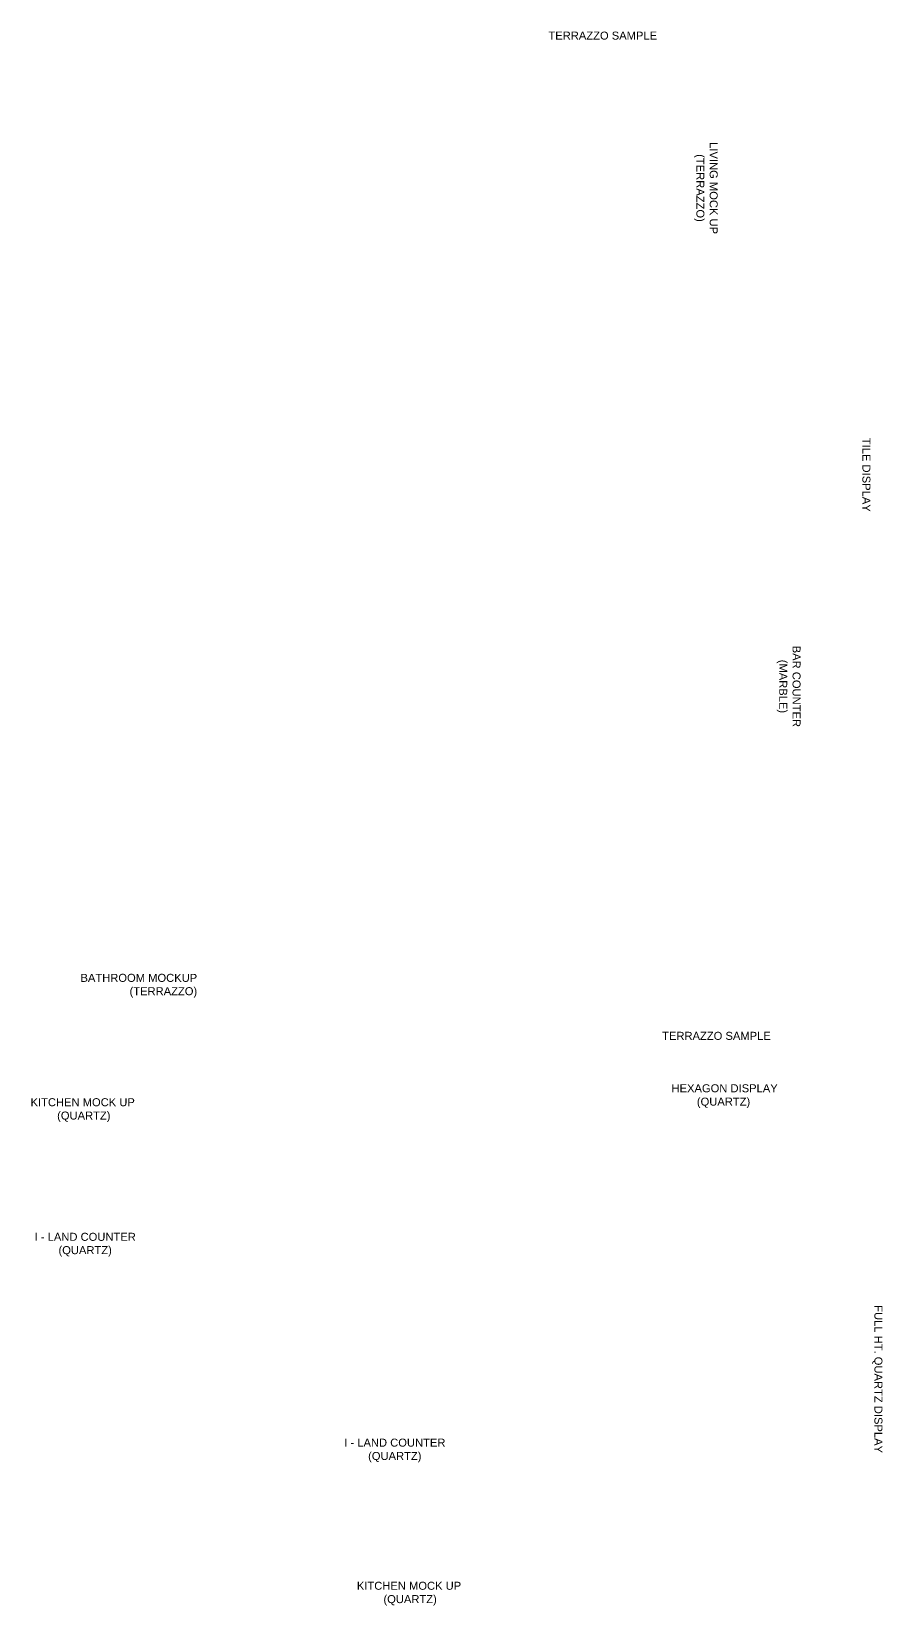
# Model space of a CAD drawing. Header units: inches. Extents: x -137722 to 81594, y -22256 to -1207.
# Drawn here: x 81259 to 81594, y -22256 to -21637 of the extents above; entities that cross this region are included whole.
import ezdxf

# ---------------------------------------------------------------- set-up
doc = ezdxf.new("R2010")
doc.units = ezdxf.units.IN
doc.header["$LTSCALE"] = 0.05
doc.header["$MEASUREMENT"] = 0
doc.layers.add('T-TEXT', color=7, linetype='Continuous')
doc.styles.add('TS-1-40', font='arial.ttf', dxfattribs={"height": 80})

msp = doc.modelspace()

# ---------------------------------------------------------------- texts
at = {"layer": 'T-TEXT', "char_height": 3.1496, "style": 'TS-1-40'}
for s, insert, width, attachment_point in [('\\pi19.21668;TERRAZZO SAMPLE ', (81442.9281, -21640.1957, -3957.561), 80.87776, 7), ('BATHROOM MOCKUP\\P(TERRAZZO)', (81323.8587, -22007.7499, -3952.2103), 80.87776, 3), ('\\pi19.21668;TERRAZZO SAMPLE ', (81487.697, -22033.7574, -3957.561), 80.87776, 7), ('\\pi18.93846; HEXAGON DISPLAY\\P\\pi30.14252;(QUARTZ)', (81490.4455, -22060.5453, -21.4025), 80.87776, 7), ('\\pi20.16091;KITCHEN MOCK UP\\P\\pi29.39809; (QUARTZ)', (81238.0843, -22066.0375, -3968.2622), 80.87776, 7), ('\\pi33.4125;I - LAND COUNTER \\P\\pi42.80651;(QUARTZ)', (81226.438, -22118.9899, -3936.1585), 106.205733, 7), ('\\pi33.4125;I - LAND COUNTER \\P\\pi42.80651;(QUARTZ)', (81348.3405, -22190.6223, -3936.1585), 106.205733, 1), ('\\pi20.16091;KITCHEN MOCK UP\\P\\pi29.39809; (QUARTZ)', (81366.5674, -22256.2927, -3936.1585), 80.87776, 7)]:
    msp.add_mtext(s, dxfattribs=dict(at, insert=insert, width=width, attachment_point=attachment_point))
at = {"layer": 'T-TEXT', "char_height": 3.1496, "width": 80.87776, "attachment_point": 7, "rotation": 270, "style": 'TS-1-40'}
for s, insert in [('\\pi22.60368;LIVING MOCK UP \\P\\pi27.3313;(TERRAZZO)', (81519.4438, -21657.886, -3957.561)), ('TILE DISPLAY', (81585.7248, -21796.829, -3962.9116)), ('\\pi24.61568;BAR COUNTER\\P\\pi30.1393;(MARBLE) ', (81552.0617, -21854.0147, -3941.5091)), ('\\pi11.54248;FULL HT. QUARTZ DISPLAY ', (81589.6313, -22126.5699))]:
    msp.add_mtext(s, dxfattribs=dict(at, insert=insert))

doc.saveas('drawing.dxf')
